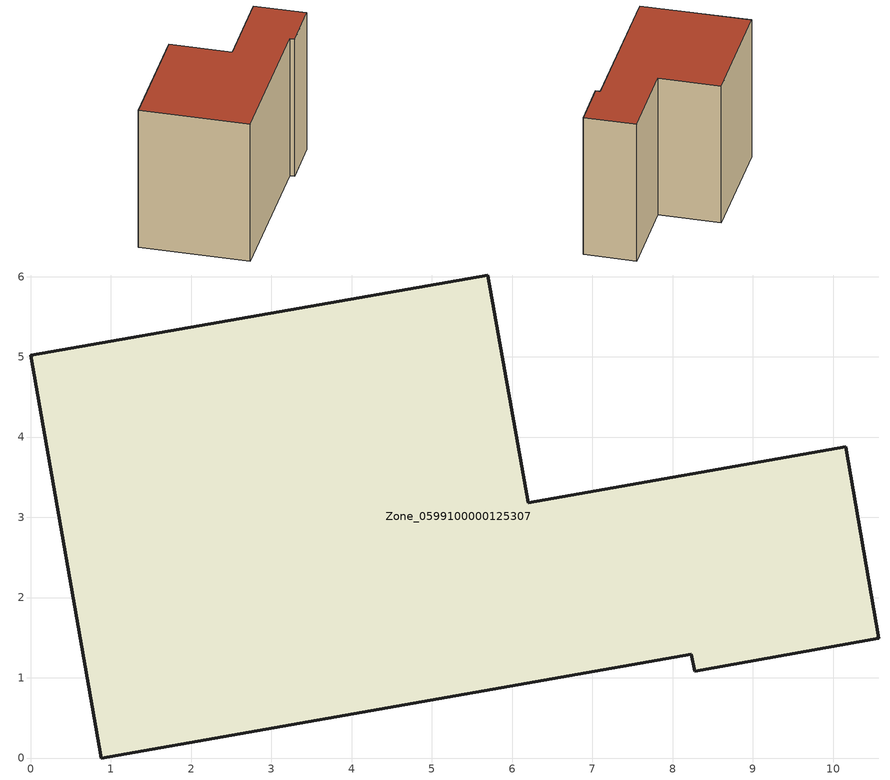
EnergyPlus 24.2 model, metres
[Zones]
Zone_0599100000125307
 floor ground (C_G): 10.16,3.88 10.57,1.49 8.28,1.08 8.23,1.29 0.88,0 0,5.02 5.7,6.02 6.2,3.18 z0
 wall outside (C_F): 5.7,6.02 0,5.02 0.88,0 8.23,1.29 8.28,1.08 10.57,1.49 10.16,3.88 6.2,3.18 5.7,6.02 z0:7.08
 roof outside (C_R): 0.88,0 8.23,1.29 8.28,1.08 10.57,1.49 10.16,3.88 6.2,3.18 5.7,6.02 0,5.02 z7.08
[BUILDING]
Pand.0599100000125307: North Axis=0; Terrain=City; Loads Convergence Tolerance Value=0.04; Temperature Convergence Tolerance Value=0.4; Solar Distribution=FullExterior; Maximum Number of Warmup Days=25; Minimum Number of Warmup Days=1
[Site:Location]
Rotterdam.The.Hague.AP_ZH_NLD Design_Conditions: Latitude=51.96; Longitude=4.45; Time Zone=1; Elevation=-4.5
[SITE:GROUNDTEMPERATURE:BUILDINGSURFACE]
18, 18, 18, 18, 18, 18, 18, 18, 18, 18, 18, 18
[MATERIAL] Thermal Absorptance=0.9; Solar Absorptance=0.7; Visible Absorptance=0.7
Name | Roughness | Thickness | Conductivity | Density | Specific Heat
G.TI.1946 | MediumSmooth | 0.15 | 1 | 540 | 1210
F.TI.1946 | Rough | 0.3 | 0.857143 | 1920 | 840
R.TI.1946 | MediumRough | 0.2 | 0.1 | 1500 | 1000
[CONSTRUCTION]
C_G: G.TI.1946
C_F: F.TI.1946
C_R: R.TI.1946
[ZONE]
Zone_0599100000125307: Type=1; Multiplier=1; Ceiling Height=Autocalculate; Volume=Autocalculate; Floor Area=autocalculate; Part of Total Floor Area=Yes
[ZONEINFILTRATION:DESIGNFLOWRATE]
Infil_Zone_0599100000125307: Zone or ZoneList or Space or SpaceList=Zone_0599100000125307; Schedule=AlwaysOn; Design Flow Rate Calculation Method=Flow/Area; Flow Rate per Floor Area=0.003; Constant Term Coefficient=1; Temperature Term Coefficient=0; Velocity Term Coefficient=0; Velocity Squared Term Coefficient=0
[HVACTEMPLATE:ZONE:IDEALLOADSAIRSYSTEM]
Zone_0599100000125307: Maximum Heating Supply Air Temperature=50; Minimum Cooling Supply Air Temperature=13; Maximum Heating Supply Air Humidity Ratio=0.0156; Minimum Cooling Supply Air Humidity Ratio=0.0077; Heating Limit=NoLimit; Cooling Limit=NoLimit; Dehumidification Control Type=ConstantSensibleHeatRatio; Cooling Sensible Heat Ratio=0.7; Dehumidification Setpoint=60; Humidification Control Type=None; Humidification Setpoint=30; Outdoor Air Method=None; Outdoor Air Flow Rate per Person=0.00944; Outdoor Air Flow Rate per Zone Floor Area=0; Outdoor Air Flow Rate per Zone=0; Demand Controlled Ventilation Type=None; Outdoor Air Economizer Type=NoEconomizer; Heat Recovery Type=None; Sensible Heat Recovery Effectiveness=0.7; Latent Heat Recovery Effectiveness=0.65
[ZONECONTROL:THERMOSTAT]
ThermostatControl_Zone_0599100000125307: Zone or ZoneList=Zone_0599100000125307; Control Type Schedule=DualSetpointControlType; Control 1=Thermostat_Zone_0599100000125307; Temperature Difference Between Cutout And Setpoint=0
[THERMOSTATSETPOINT:DUALSETPOINT]
Thermostat_Zone_0599100000125307: Heating Setpoint Temperature Schedule=HeatingSetpoint_Zone_0599100000125307; Cooling Setpoint Temperature Schedule=CoolingSetpoint_Zone_0599100000125307
[SCHEDULE:COMPACT]
HeatingSetpoint_Zone_0599100000125307: Through: 12/31, For: AllDays, Until: 24:00, 21
CoolingSetpoint_Zone_0599100000125307: Through: 12/31, For: AllDays, Until: 24:00, 24
DualSetpointControlType: Through: 12/31, For: AllDays, Until: 24:00, 4
AlwaysOn: Through: 12/31, For: AllDays, Until: 24:00, 1
